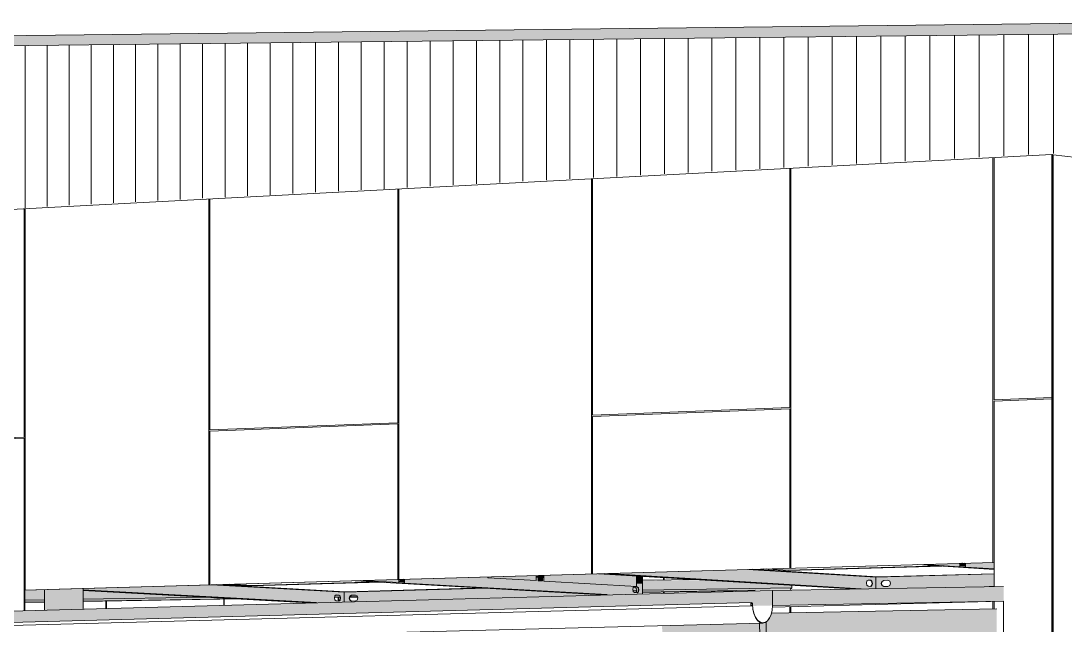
# Model space of a CAD drawing. Header units: inches. Extents: x 31213 to 31218, y -65 to 66.
# Drawn here: x 31213.7356 to 31213.846, y 66.0441 to 66.108 of the extents above; entities that cross this region are included whole.
import ezdxf

# ---------------------------------------------------------------- set-up
doc = ezdxf.new("R2010")
doc.units = ezdxf.units.IN
doc.header["$MEASUREMENT"] = 0
for name, color, linetype, lineweight in [('A-ROOF', 132, 'Continuous', 13), ('A-ROOF-OTLN', 132, 'Continuous', 9), ('A-WALL-PATT', 111, 'Continuous', 13), ('G-IMPT', 8, 'Continuous', 9), ('L-SITE-WALL', 31, 'Continuous', 13), ('S-BEAM', 12, 'Continuous', 9), ('S-COLS', 52, 'Continuous', 9)]:
    doc.layers.add(name, color=color, linetype=linetype, lineweight=lineweight)

# ---------------------------------------------------------------- blocks, each defined once
blk = doc.blocks.new('FP_6-Looking North East')
at = {"layer": 'A-WALL-PATT', "lineweight": 9}
for p, q in [((31213.82915, 66.09315), (31213.82915, 66.10639)), ((31213.83174, 66.09329), (31213.83174, 66.10642)), ((31213.83434, 66.09342), (31213.83434, 66.10645)), ((31213.83695, 66.09356), (31213.83695, 66.10648)), ((31213.83956, 66.0937), (31213.83956, 66.10651)), ((31213.84218, 66.09384), (31213.84218, 66.10654)), ((31213.84481, 66.09395), (31213.84481, 66.10656)), ((31213.73607, 66.08822), (31213.73607, 66.10538)), ((31213.7384, 66.08835), (31213.7384, 66.10541)), ((31213.74073, 66.08847), (31213.74073, 66.10543)), ((31213.74306, 66.08859), (31213.74306, 66.10546)), ((31213.74541, 66.08872), (31213.74541, 66.10548)), ((31213.74776, 66.08884), (31213.74776, 66.10551)), ((31213.75011, 66.08897), (31213.75011, 66.10554)), ((31213.75247, 66.08909), (31213.75247, 66.10556)), ((31213.75484, 66.08922), (31213.75484, 66.10559)), ((31213.75722, 66.08934), (31213.75722, 66.10561)), ((31213.7596, 66.08947), (31213.7596, 66.10564)), ((31213.76199, 66.08959), (31213.76199, 66.10566)), ((31213.76439, 66.08972), (31213.76439, 66.10569)), ((31213.76679, 66.08985), (31213.76679, 66.10572)), ((31213.7692, 66.08998), (31213.7692, 66.10574)), ((31213.77162, 66.0901), (31213.77162, 66.10577)), ((31213.77404, 66.09023), (31213.77404, 66.1058)), ((31213.77647, 66.09036), (31213.77647, 66.10582)), ((31213.77891, 66.09049), (31213.77891, 66.10585)), ((31213.78135, 66.09062), (31213.78135, 66.10587)), ((31213.7838, 66.09075), (31213.7838, 66.1059)), ((31213.78626, 66.09088), (31213.78626, 66.10593)), ((31213.78872, 66.09101), (31213.78872, 66.10595)), ((31213.7912, 66.09114), (31213.7912, 66.10598)), ((31213.79368, 66.09127), (31213.79368, 66.10601)), ((31213.79616, 66.0914), (31213.79616, 66.10604)), ((31213.79866, 66.09153), (31213.79866, 66.10606)), ((31213.80116, 66.09167), (31213.80116, 66.10609)), ((31213.80367, 66.0918), (31213.80367, 66.10612)), ((31213.80618, 66.09193), (31213.80618, 66.10614)), ((31213.8087, 66.09207), (31213.8087, 66.10617)), ((31213.81123, 66.0922), (31213.81123, 66.1062)), ((31213.81377, 66.09233), (31213.81377, 66.10623)), ((31213.81632, 66.09247), (31213.81632, 66.10625)), ((31213.81887, 66.0926), (31213.81887, 66.10628)), ((31213.82143, 66.09274), (31213.82143, 66.10631)), ((31213.824, 66.09288), (31213.824, 66.10634)), ((31213.82657, 66.09301), (31213.82657, 66.10637))]:
    blk.add_line(p, q, dxfattribs=at)
blk = doc.blocks.new('FP_9-Looking North East')
at = {"layer": 'A-WALL-PATT', "lineweight": 9}
for p, q in [((31213.81694, 66.04537), (31213.81694, 66.046)), ((31213.81705, 66.04537), (31213.81705, 66.04601)), ((31213.83842, 66.04577), (31213.83842, 66.04657)), ((31213.83853, 66.04577), (31213.83853, 66.04657))]:
    blk.add_line(p, q, dxfattribs=at)
blk = doc.blocks.new('FP_21-Looking North East')
at = {"layer": 'A-WALL-PATT', "lineweight": 9}
for p, q in [((31213.83842, 66.05069), (31213.83842, 66.09351)), ((31213.83853, 66.0679), (31213.83853, 66.09351)), ((31213.81694, 66.06707), (31213.81694, 66.09237)), ((31213.81705, 66.05008), (31213.81705, 66.09238)), ((31213.79597, 66.04947), (31213.79597, 66.09126)), ((31213.79608, 66.06627), (31213.79608, 66.09127)), ((31213.7755, 66.06548), (31213.7755, 66.09018)), ((31213.77561, 66.04889), (31213.77561, 66.09019)), ((31213.75551, 66.04831), (31213.75551, 66.08912)), ((31213.75561, 66.06472), (31213.75561, 66.08913)), ((31213.73599, 66.06396), (31213.73599, 66.08809)), ((31213.73609, 66.04776), (31213.73609, 66.0881)), ((31213.84464, 66.06813), (31213.83853, 66.0679)), ((31213.83853, 66.06777), (31213.84464, 66.068)), ((31213.83853, 66.05069), (31213.83853, 66.06777)), ((31213.81694, 66.06707), (31213.79608, 66.06627)), ((31213.79608, 66.06614), (31213.81694, 66.06694)), ((31213.81694, 66.05007), (31213.81694, 66.06694)), ((31213.79608, 66.04948), (31213.79608, 66.06614)), ((31213.7755, 66.06548), (31213.75561, 66.06472)), ((31213.75561, 66.06459), (31213.7755, 66.06535)), ((31213.75561, 66.04832), (31213.75561, 66.06459)), ((31213.7755, 66.04889), (31213.7755, 66.06535)), ((31213.73599, 66.06396), (31213.717, 66.06324)), ((31213.717, 66.06311), (31213.73599, 66.06384)), ((31213.73599, 66.04775), (31213.73599, 66.06384))]:
    blk.add_line(p, q, dxfattribs=at)
blk = doc.blocks.new('FP_22-Looking North East')
at = {"layer": 'A-WALL-PATT', "lineweight": 9}
for p, q in [((31213.80358, 66.04884), (31213.80358, 66.04913)), ((31213.80364, 66.04884), (31213.80364, 66.04913)), ((31213.75708, 66.0462), (31213.75708, 66.04681)), ((31213.75714, 66.0462), (31213.75714, 66.04681)), ((31213.76919, 66.04664), (31213.76919, 66.04701)), ((31213.76925, 66.04664), (31213.76925, 66.04701)), ((31213.80358, 66.04749), (31213.80358, 66.04757)), ((31213.80364, 66.04749), (31213.80364, 66.04757)), ((31213.74462, 66.04585), (31213.74462, 66.04661)), ((31213.74468, 66.04585), (31213.74468, 66.04661))]:
    blk.add_line(p, q, dxfattribs=at)

msp = doc.modelspace()

# ---------------------------------------------------------------- hatches: boundary and pattern name
at = {"layer": 'A-ROOF'}
for points in [[(31213.51675, 66.103), (31213.87045, 66.10684), (31213.87045, 66.10798), (31213.51675, 66.10391)], [(31213.81511, 66.04615), (31213.83954, 66.0466), (31213.83954, 66.04814), (31213.81511, 66.04774)], [(31213.70838, 66.04366), (31213.81286, 66.04643), (31213.81288, 66.04641), (31213.81294, 66.04639), (31213.81297, 66.04631), (31213.81301, 66.0461), (31213.81511, 66.04615), (31213.81511, 66.04774), (31213.70838, 66.04482), (31213.70838, 66.04383)]]:
    msp.add_hatch(color=256, dxfattribs=at).paths.add_polyline_path(points, flags=0)
at = {"layer": 'G-IMPT'}
h = msp.add_hatch(color=256, dxfattribs=at)
h.paths.add_polyline_path([(31213.83855, 66.05001), (31213.83855, 66.05071), (31213.83553, 66.05062), (31213.83553, 66.05021), (31213.83842, 66.05002)], flags=0)
h.paths.add_polyline_path([(31213.83493, 66.05025), (31213.83493, 66.0506), (31213.83108, 66.05049), (31213.83404, 66.0503)], flags=0)
for points in [[(31213.8355, 66.05021), (31213.8355, 66.05024), (31213.8349, 66.05024)], [(31213.83493, 66.05052), (31213.83506, 66.05055), (31213.83504, 66.05059), (31213.83493, 66.05056), (31213.83493, 66.05053)], [(31213.83512, 66.05044), (31213.83522, 66.05044), (31213.83513, 66.05061), (31213.83503, 66.05061)], [(31213.83537, 66.05043), (31213.83546, 66.05062), (31213.83539, 66.0506), (31213.8353, 66.05053), (31213.8352, 66.05061), (31213.83513, 66.05061), (31213.83522, 66.05044)], [(31213.83528, 66.05054), (31213.83537, 66.05058), (31213.83539, 66.05062), (31213.83523, 66.05058), (31213.83528, 66.05054)], [(31213.79013, 66.04878), (31213.79013, 66.04932), (31213.78503, 66.04918), (31213.78503, 66.04908), (31213.78596, 66.04902)], [(31213.79033, 66.04912), (31213.79031, 66.04933), (31213.79013, 66.04932), (31213.79013, 66.04913), (31213.79031, 66.04912)], [(31213.79079, 66.04874), (31213.79079, 66.04934), (31213.79033, 66.04933), (31213.79033, 66.04877)], [(31213.79093, 66.04908), (31213.79091, 66.04935), (31213.79079, 66.04934), (31213.79079, 66.04909), (31213.79091, 66.04908)], [(31213.80073, 66.04816), (31213.80073, 66.04928), (31213.79671, 66.04952), (31213.79093, 66.04935), (31213.79093, 66.04873), (31213.80023, 66.04819)], [(31213.80084, 66.0485), (31213.80084, 66.04927), (31213.80073, 66.04928), (31213.80073, 66.0485)], [(31213.80136, 66.04847), (31213.80135, 66.04924), (31213.80084, 66.04927), (31213.80084, 66.0485)], [(31213.81649, 66.04939), (31213.81649, 66.04972), (31213.81219, 66.04996), (31213.80897, 66.04985), (31213.81398, 66.04954)], [(31213.81676, 66.04985), (31213.81676, 66.04988), (31213.81656, 66.04986)], [(31213.75993, 66.04779), (31213.75993, 66.04811), (31213.75577, 66.04834), (31213.75199, 66.04823), (31213.75972, 66.0478)], [(31213.76004, 66.04823), (31213.76004, 66.04826), (31213.75972, 66.04825)], [(31213.77617, 66.04852), (31213.77617, 66.04855), (31213.77555, 66.04856)], [(31213.77558, 66.04882), (31213.77572, 66.04885), (31213.7757, 66.04889), (31213.77558, 66.04884), (31213.77558, 66.04883)], [(31213.77578, 66.04874), (31213.77588, 66.04874), (31213.77579, 66.04891), (31213.77569, 66.0489)], [(31213.77604, 66.04874), (31213.77613, 66.04892), (31213.77606, 66.0489), (31213.77596, 66.04883), (31213.77585, 66.04891), (31213.77579, 66.04891), (31213.77588, 66.04874)], [(31213.77594, 66.04885), (31213.77603, 66.04888), (31213.77606, 66.04892), (31213.77589, 66.04888), (31213.77594, 66.04885)], [(31213.82411, 66.04792), (31213.82449, 66.04792), (31213.82219, 66.04803)], [(31213.76655, 66.04645), (31213.7669, 66.04646), (31213.7641, 66.04658)]]:
    msp.add_hatch(color=256, dxfattribs=at).paths.add_polyline_path(points, flags=0)
h = msp.add_hatch(color=256, dxfattribs=at)
h.paths.add_polyline_path([(31213.79762, 66.0473), (31213.80136, 66.0474), (31213.80136, 66.04847), (31213.78789, 66.04926), (31213.7762, 66.04892), (31213.7762, 66.04852), (31213.7947, 66.04746)], flags=0)
h.paths.add_polyline_path([(31213.80079, 66.04749), (31213.8005, 66.04751), (31213.80038, 66.04761), (31213.80032, 66.04783), (31213.80038, 66.04806), (31213.8005, 66.04814), (31213.80079, 66.04812), (31213.80092, 66.04802), (31213.80097, 66.04778), (31213.80092, 66.04758)], flags=0)
h.paths.add_polyline_path([(31213.77558, 66.04856), (31213.77558, 66.0489), (31213.77157, 66.04879), (31213.77503, 66.04859)], flags=0)
h = msp.add_hatch(color=256, dxfattribs=at)
h.paths.add_polyline_path([(31213.82449, 66.04793), (31213.82604, 66.04795), (31213.82603, 66.04913), (31213.81219, 66.04996), (31213.79765, 66.04953), (31213.82268, 66.04803)], flags=0)
h.paths.add_polyline_path([(31213.82549, 66.04817), (31213.82521, 66.04818), (31213.82508, 66.04829), (31213.82503, 66.04852), (31213.82508, 66.04874), (31213.82521, 66.04883), (31213.82549, 66.04881), (31213.82562, 66.04871), (31213.82567, 66.04848), (31213.82562, 66.04825)], flags=0)
h = msp.add_hatch(color=256, dxfattribs=at)
h.paths.add_polyline_path([(31213.82604, 66.04795), (31213.83856, 66.04816), (31213.83856, 66.04948), (31213.82604, 66.04913), (31213.82604, 66.04803)], flags=0)
h.paths.add_polyline_path([(31213.82687, 66.04816), (31213.82668, 66.04825), (31213.8266, 66.04847), (31213.82668, 66.0487), (31213.82687, 66.0488), (31213.82731, 66.04881), (31213.82751, 66.04872), (31213.82758, 66.0485), (31213.82751, 66.04827), (31213.82731, 66.04817)], flags=0)
h = msp.add_hatch(color=256, dxfattribs=at)
h.paths.add_polyline_path([(31213.7669, 66.04646), (31213.76982, 66.04654), (31213.76981, 66.04756), (31213.75577, 66.04834), (31213.74219, 66.04794), (31213.74219, 66.04779), (31213.7641, 66.04661)], flags=0)
h.paths.add_polyline_path([(31213.76926, 66.04662), (31213.76896, 66.04664), (31213.76883, 66.04674), (31213.76878, 66.04696), (31213.76883, 66.04718), (31213.76896, 66.04726), (31213.76926, 66.04725), (31213.76938, 66.04715), (31213.76944, 66.04693), (31213.76938, 66.04671)], flags=0)
h = msp.add_hatch(color=256, dxfattribs=at)
h.paths.add_polyline_path([(31213.76982, 66.04654), (31213.79705, 66.04728), (31213.78492, 66.04798), (31213.76982, 66.04756), (31213.76982, 66.04664)], flags=0)
h.paths.add_polyline_path([(31213.7706, 66.04662), (31213.77042, 66.0467), (31213.77035, 66.04692), (31213.77042, 66.04714), (31213.7706, 66.04724), (31213.77102, 66.04725), (31213.77119, 66.04716), (31213.77127, 66.04695), (31213.77119, 66.04672), (31213.77102, 66.04663)], flags=0)
h.paths.add_polyline_path([(31213.80079, 66.04749), (31213.80092, 66.04758), (31213.80097, 66.0478), (31213.8009, 66.04804), (31213.80079, 66.04813), (31213.80048, 66.04813), (31213.8004, 66.04807), (31213.80056, 66.04805), (31213.8007, 66.04798), (31213.80077, 66.04776), (31213.8007, 66.04753), (31213.80063, 66.0475), (31213.80076, 66.04749)], flags=0)
at = {"layer": 'L-SITE-WALL'}
for points in [[(31213.83969, 66.04217), (31213.84478, 66.0423), (31213.84478, 66.09382), (31213.84471, 66.09381), (31213.84471, 66.0423), (31213.83969, 66.04218)], [(31213.84471, 66.0423), (31213.84471, 66.09383), (31213.84464, 66.09383), (31213.84464, 66.0423)], [(31213.73599, 66.04558), (31213.73606, 66.04559), (31213.73606, 66.04775), (31213.73599, 66.04775), (31213.73599, 66.04562)]]:
    msp.add_hatch(color=256, dxfattribs=at).paths.add_polyline_path(points, flags=0)
at = {"layer": 'S-BEAM'}
h = msp.add_hatch(color=256, dxfattribs=at)
h.paths.add_polyline_path([(31213.73603, 66.04776), (31213.73811, 66.04781), (31213.73811, 66.04784), (31213.73603, 66.04778)], flags=0)
h.paths.add_polyline_path([(31213.80137, 66.04873), (31213.80812, 66.04886), (31213.80747, 66.0489), (31213.80137, 66.0488), (31213.80137, 66.04874)], flags=0)
h = msp.add_hatch(color=256, dxfattribs=at)
h.paths.add_polyline_path([(31213.73603, 66.04671), (31213.73811, 66.04674), (31213.73811, 66.04779), (31213.73603, 66.04775)], flags=0)
h.paths.add_polyline_path([(31213.74218, 66.04681), (31213.75534, 66.04702), (31213.74218, 66.04773)], flags=0)
h.paths.add_polyline_path([(31213.76889, 66.04724), (31213.76925, 66.04726), (31213.76893, 66.04726)], flags=0)
h.paths.add_polyline_path([(31213.80036, 66.04774), (31213.80077, 66.04775), (31213.80078, 66.0478), (31213.8007, 66.04801), (31213.80051, 66.04809), (31213.80038, 66.04806), (31213.80034, 66.0478)], flags=0)
h.paths.add_polyline_path([(31213.80137, 66.04776), (31213.81716, 66.04801), (31213.81715, 66.04832), (31213.80848, 66.04884), (31213.80137, 66.04873), (31213.80137, 66.0478)], flags=0)
h = msp.add_hatch(color=256, dxfattribs=at)
h.paths.add_polyline_path([(31213.73603, 66.04649), (31213.73811, 66.04653), (31213.73811, 66.04674), (31213.73603, 66.04671)], flags=0)
h.paths.add_polyline_path([(31213.74218, 66.04659), (31213.75834, 66.04686), (31213.75534, 66.04702), (31213.74218, 66.04681), (31213.74218, 66.04665)], flags=0)
h.paths.add_polyline_path([(31213.76878, 66.04703), (31213.76941, 66.04704), (31213.76938, 66.04716), (31213.76925, 66.04724), (31213.76889, 66.04724), (31213.76882, 66.04719)], flags=0)
h.paths.add_polyline_path([(31213.77038, 66.04705), (31213.77122, 66.0471), (31213.77119, 66.04718), (31213.77101, 66.04726), (31213.7706, 66.04725), (31213.77041, 66.04713), (31213.7704, 66.0471)], flags=0)
h.paths.add_polyline_path([(31213.80049, 66.04755), (31213.8007, 66.04756), (31213.80077, 66.04775), (31213.80036, 66.04774), (31213.80041, 66.04761)], flags=0)
h.paths.add_polyline_path([(31213.80137, 66.04756), (31213.81699, 66.04784), (31213.81716, 66.04801), (31213.80137, 66.04776), (31213.80137, 66.0476)], flags=0)
for points in [[(31213.80064, 66.04752), (31213.80069, 66.04755), (31213.80052, 66.04753)], [(31213.81449, 66.04132), (31213.83839, 66.0419), (31213.83839, 66.04205), (31213.83969, 66.04211), (31213.83881, 66.04218), (31213.83881, 66.04578), (31213.815, 66.04532), (31213.81495, 66.04516), (31213.81474, 66.04473), (31213.81451, 66.04447), (31213.81442, 66.0444), (31213.81445, 66.0432)], [(31213.8035, 66.04106), (31213.81381, 66.04131), (31213.81372, 66.04428), (31213.80343, 66.04401), (31213.80349, 66.04159)], [(31213.81381, 66.0413), (31213.81449, 66.04132), (31213.81442, 66.0444), (31213.81425, 66.04432), (31213.81405, 66.04428), (31213.81374, 66.04426), (31213.81376, 66.0432)]]:
    msp.add_hatch(color=256, dxfattribs=at).paths.add_polyline_path(points, flags=0)
at = {"layer": 'S-COLS'}
for points in [[(31213.73821, 66.04565), (31213.74033, 66.0457), (31213.74033, 66.04787), (31213.73821, 66.04781), (31213.73821, 66.04775)], [(31213.74033, 66.0457), (31213.74057, 66.04571), (31213.74056, 66.04788), (31213.74033, 66.04787), (31213.74033, 66.04775)], [(31213.74057, 66.04571), (31213.74217, 66.04575), (31213.74217, 66.04793), (31213.74057, 66.04788), (31213.74057, 66.04761)], [(31213.74217, 66.04575), (31213.74221, 66.04576), (31213.7422, 66.04793), (31213.74217, 66.04793), (31213.74217, 66.04752)], [(31213.73814, 66.04564), (31213.73821, 66.04565), (31213.7382, 66.04781), (31213.73814, 66.04781), (31213.73814, 66.04755)]]:
    msp.add_hatch(color=256, dxfattribs=at).paths.add_polyline_path(points, flags=0)

# ---------------------------------------------------------------- linework, layer by layer
at = {"layer": 'A-ROOF'}
for p, q in [((31213.51675, 66.10391), (31213.87045, 66.10798)), ((31213.87045, 66.10684), (31213.51675, 66.103)), ((31213.81511, 66.04774), (31213.83954, 66.04814)), ((31213.70838, 66.04482), (31213.81511, 66.04774)), ((31213.81511, 66.04774), (31213.81511, 66.04615)), ((31213.83954, 66.0466), (31213.81511, 66.04615))]:
    msp.add_line(p, q, dxfattribs=at)
at = {"layer": 'A-ROOF-OTLN'}
for p, q in [((31213.70602, 66.0436), (31213.8129, 66.04645)), ((31213.81291, 66.04611), (31213.70603, 66.04328)), ((31213.81295, 66.04617), (31213.81284, 66.04616)), ((31213.81296, 66.04614), (31213.81291, 66.04614)), ((31213.81296, 66.04614), (31213.81295, 66.04617)), ((31213.81511, 66.04615), (31213.81509, 66.04615)), ((31213.81409, 66.04428), (31213.7073, 66.04157))]:
    msp.add_line(p, q, dxfattribs=at)
for points in [[(31213.813, 66.04627, 0), (31213.81299, 66.04632, 0), (31213.81298, 66.04636, 0), (31213.81297, 66.04639, 0), (31213.81295, 66.04642, 0), (31213.81293, 66.04644, 0), (31213.81291, 66.04645, 0), (31213.81288, 66.04644, 0), (31213.81286, 66.04643, 0), (31213.81284, 66.04641, 0), (31213.81282, 66.04638, 0), (31213.81281, 66.04634, 0), (31213.81281, 66.0463, 0), (31213.81281, 66.04625, 0), (31213.81282, 66.04621, 0), (31213.81283, 66.04617, 0), (31213.81285, 66.04614, 0), (31213.81287, 66.04612, 0), (31213.81289, 66.04611, 0), (31213.81292, 66.04611, 0), (31213.81294, 66.04612, 0), (31213.81296, 66.04614, 0)], [(31213.81295, 66.04617, 0), (31213.81293, 66.04615, 0), (31213.81291, 66.04614, 0), (31213.81289, 66.04615, 0), (31213.81287, 66.04616, 0), (31213.81286, 66.04617, 0), (31213.81284, 66.0462, 0), (31213.81283, 66.04623, 0), (31213.81283, 66.04626, 0), (31213.81283, 66.04629, 0), (31213.81283, 66.04633, 0), (31213.81284, 66.04636, 0), (31213.81285, 66.04638, 0), (31213.81287, 66.0464, 0), (31213.81289, 66.04641, 0), (31213.81291, 66.04641, 0), (31213.81292, 66.0464, 0), (31213.81294, 66.04639, 0), (31213.81296, 66.04637, 0), (31213.81297, 66.04634, 0), (31213.81297, 66.04631, 0), (31213.81298, 66.04627, 0)], [(31213.81298, 66.04627, 0), (31213.81301, 66.04577, 0), (31213.81312, 66.0453, 0), (31213.81329, 66.04489, 0), (31213.81351, 66.04457, 0), (31213.81377, 66.04436, 0), (31213.81405, 66.04428, 0), (31213.81432, 66.04433, 0), (31213.81458, 66.04451, 0), (31213.8148, 66.04481, 0), (31213.81497, 66.0452, 0), (31213.81508, 66.04566, 0), (31213.81511, 66.04615, 0)], [(31213.81509, 66.04615, 0), (31213.81506, 66.04566, 0), (31213.81495, 66.04521, 0), (31213.81479, 66.04483, 0), (31213.81457, 66.04454, 0), (31213.81432, 66.04437, 0), (31213.81405, 66.04432, 0), (31213.81377, 66.0444, 0), (31213.81352, 66.0446, 0), (31213.8133, 66.04491, 0), (31213.81314, 66.04532, 0), (31213.81303, 66.04578, 0), (31213.813, 66.04627, 0)]]:
    msp.add_polyline3d(points, dxfattribs=at)
at = {"layer": 'G-IMPT'}
for p, q in [((31213.83273, 66.05033), (31213.81676, 66.04988)), ((31213.81676, 66.04985), (31213.83306, 66.05031)), ((31213.83045, 66.05047), (31213.83855, 66.04996)), ((31213.83493, 66.05025), (31213.83108, 66.05049)), ((31213.8349, 66.05024), (31213.83493, 66.05025)), ((31213.83493, 66.05025), (31213.83493, 66.0506)), ((31213.8352, 66.05051), (31213.83493, 66.05051)), ((31213.8355, 66.05024), (31213.83493, 66.05027)), ((31213.8355, 66.05021), (31213.83493, 66.05024)), ((31213.83551, 66.05041), (31213.83494, 66.0504)), ((31213.83494, 66.05037), (31213.83551, 66.05038)), ((31213.83503, 66.05061), (31213.83512, 66.05044)), ((31213.83522, 66.05044), (31213.83512, 66.05044)), ((31213.83512, 66.05044), (31213.83527, 66.05043)), ((31213.83522, 66.05044), (31213.83513, 66.05061)), ((31213.8352, 66.05061), (31213.8353, 66.05053)), ((31213.83537, 66.05043), (31213.83522, 66.05044)), ((31213.83537, 66.05043), (31213.83527, 66.05043)), ((31213.83548, 66.05062), (31213.83537, 66.05043)), ((31213.8355, 66.05062), (31213.8355, 66.05024)), ((31213.8355, 66.05021), (31213.8355, 66.05024)), ((31213.83553, 66.05021), (31213.8355, 66.05021)), ((31213.83553, 66.05062), (31213.83553, 66.05021)), ((31213.83855, 66.05001), (31213.83553, 66.05021)), ((31213.78501, 66.04908), (31213.78501, 66.04918)), ((31213.78501, 66.04908), (31213.78503, 66.04908)), ((31213.78503, 66.04908), (31213.78503, 66.04918)), ((31213.78503, 66.04908), (31213.79013, 66.04878)), ((31213.79013, 66.04878), (31213.79013, 66.04932)), ((31213.79013, 66.04913), (31213.79033, 66.04912)), ((31213.79031, 66.04877), (31213.79031, 66.04912)), ((31213.79033, 66.04877), (31213.79033, 66.04933)), ((31213.79079, 66.04874), (31213.79079, 66.04934)), ((31213.79079, 66.04909), (31213.79093, 66.04908)), ((31213.79091, 66.04873), (31213.79091, 66.04908)), ((31213.79093, 66.04873), (31213.79093, 66.04935)), ((31213.82343, 66.04791), (31213.79671, 66.04951)), ((31213.79731, 66.04952), (31213.82411, 66.04792)), ((31213.82449, 66.04792), (31213.79765, 66.04953)), ((31213.80073, 66.04849), (31213.80073, 66.04928)), ((31213.80084, 66.04927), (31213.80084, 66.0485)), ((31213.80136, 66.04924), (31213.80136, 66.04847)), ((31213.82604, 66.04913), (31213.81247, 66.04996)), ((31213.81304, 66.04998), (31213.82623, 66.04917)), ((31213.82623, 66.04917), (31213.81304, 66.04998)), ((31213.81413, 66.05001), (31213.81676, 66.04985)), ((31213.81676, 66.04988), (31213.81446, 66.05002)), ((31213.81676, 66.04988), (31213.81676, 66.04985)), ((31213.82603, 66.04916), (31213.82603, 66.04912)), ((31213.82604, 66.04913), (31213.83856, 66.04948)), ((31213.82604, 66.04795), (31213.82604, 66.04913)), ((31213.82623, 66.04917), (31213.83856, 66.04951)), ((31213.83856, 66.04951), (31213.82623, 66.04917)), ((31213.76982, 66.04756), (31213.75577, 66.04834)), ((31213.7563, 66.04835), (31213.76997, 66.04759)), ((31213.76997, 66.04759), (31213.7563, 66.04835)), ((31213.75732, 66.04838), (31213.76004, 66.04823)), ((31213.76004, 66.04826), (31213.75766, 66.04839)), ((31213.77335, 66.04864), (31213.76004, 66.04826)), ((31213.76004, 66.04823), (31213.77369, 66.04862)), ((31213.76004, 66.04826), (31213.76004, 66.04823)), ((31213.76982, 66.04756), (31213.78492, 66.04798)), ((31213.76997, 66.04759), (31213.78454, 66.048)), ((31213.78454, 66.048), (31213.76997, 66.04759)), ((31213.77099, 66.04877), (31213.79705, 66.04728)), ((31213.77558, 66.04856), (31213.77157, 66.04879)), ((31213.77555, 66.04856), (31213.77558, 66.04856)), ((31213.77558, 66.04856), (31213.77558, 66.0489)), ((31213.77587, 66.04882), (31213.77558, 66.04881)), ((31213.77618, 66.04872), (31213.77558, 66.0487)), ((31213.77558, 66.04867), (31213.77618, 66.04869)), ((31213.77617, 66.04855), (31213.77558, 66.04858)), ((31213.77617, 66.04852), (31213.77558, 66.04855)), ((31213.77569, 66.04891), (31213.77578, 66.04874)), ((31213.77588, 66.04874), (31213.77578, 66.04891)), ((31213.77588, 66.04874), (31213.77578, 66.04874)), ((31213.77578, 66.04874), (31213.77594, 66.04873)), ((31213.77586, 66.04891), (31213.77596, 66.04883)), ((31213.77604, 66.04874), (31213.77588, 66.04874)), ((31213.77604, 66.04874), (31213.77594, 66.04873)), ((31213.77615, 66.04892), (31213.77604, 66.04874)), ((31213.77617, 66.04892), (31213.77617, 66.04855)), ((31213.77617, 66.04852), (31213.77617, 66.04855)), ((31213.7762, 66.04852), (31213.77617, 66.04852)), ((31213.7762, 66.04892), (31213.7762, 66.04852)), ((31213.79762, 66.0473), (31213.7762, 66.04852)), ((31213.79013, 66.04878), (31213.79011, 66.04878)), ((31213.79031, 66.04877), (31213.79033, 66.04877)), ((31213.79079, 66.04874), (31213.79033, 66.04877)), ((31213.79091, 66.04873), (31213.79093, 66.04873)), ((31213.80073, 66.04816), (31213.79093, 66.04873)), ((31213.80039, 66.04807), (31213.80051, 66.04807)), ((31213.8005, 66.04814), (31213.80079, 66.04812)), ((31213.80071, 66.04816), (31213.80073, 66.04816)), ((31213.80073, 66.0485), (31213.80136, 66.04847)), ((31213.80073, 66.04816), (31213.80073, 66.04848)), ((31213.80084, 66.0485), (31213.80136, 66.04847)), ((31213.80136, 66.04847), (31213.80136, 66.0474)), ((31213.82549, 66.04881), (31213.82521, 66.04883)), ((31213.82521, 66.04818), (31213.82549, 66.04817)), ((31213.82731, 66.04881), (31213.82687, 66.0488)), ((31213.82687, 66.04816), (31213.82731, 66.04817)), ((31213.83801, 66.04814), (31213.83856, 66.04816)), ((31213.7669, 66.04646), (31213.74219, 66.04779)), ((31213.74219, 66.04776), (31213.76655, 66.04645)), ((31213.766, 66.04643), (31213.74219, 66.04772)), ((31213.76926, 66.04725), (31213.76896, 66.04726)), ((31213.76981, 66.04758), (31213.76981, 66.04755)), ((31213.76982, 66.04654), (31213.76982, 66.04756)), ((31213.77102, 66.04725), (31213.7706, 66.04724)), ((31213.80079, 66.04749), (31213.8005, 66.04751)), ((31213.76896, 66.04664), (31213.76926, 66.04662)), ((31213.7706, 66.04662), (31213.77102, 66.04663))]:
    msp.add_line(p, q, dxfattribs=at)
for points in [[(31213.8005, 66.04751, 0), (31213.80038, 66.04761, 0), (31213.80032, 66.04783, 0), (31213.80038, 66.04806, 0), (31213.8005, 66.04814, 0)], [(31213.80051, 66.04807, 0), (31213.8007, 66.04798, 0), (31213.80077, 66.04776, 0), (31213.8007, 66.04753, 0), (31213.80065, 66.04748, 0)], [(31213.80077, 66.04812, 0), (31213.8009, 66.04802, 0), (31213.80095, 66.0478, 0), (31213.8009, 66.04757, 0), (31213.80078, 66.04749, 0)], [(31213.80079, 66.04812, 0), (31213.80092, 66.04802, 0), (31213.80097, 66.0478, 0), (31213.80092, 66.04758, 0), (31213.80079, 66.04749, 0)], [(31213.82521, 66.04883, 0), (31213.82508, 66.04874, 0), (31213.82503, 66.04852, 0), (31213.82508, 66.04829, 0), (31213.82521, 66.04818, 0)], [(31213.82548, 66.04817, 0), (31213.82559, 66.04825, 0), (31213.82565, 66.04848, 0), (31213.82559, 66.04871, 0), (31213.82547, 66.04881, 0)], [(31213.82549, 66.04817, 0), (31213.82562, 66.04825, 0), (31213.82567, 66.04848, 0), (31213.82562, 66.04871, 0), (31213.82549, 66.04881, 0)], [(31213.82687, 66.0488, 0), (31213.82668, 66.0487, 0), (31213.8266, 66.04847, 0), (31213.82668, 66.04825, 0), (31213.82687, 66.04816, 0)], [(31213.82687, 66.04816, 0), (31213.8267, 66.04825, 0), (31213.82662, 66.04847, 0), (31213.8267, 66.0487, 0), (31213.82689, 66.0488, 0)], [(31213.82731, 66.04817, 0), (31213.82751, 66.04827, 0), (31213.82758, 66.0485, 0), (31213.82751, 66.04872, 0), (31213.82731, 66.04881, 0)], [(31213.76896, 66.04726, 0), (31213.76883, 66.04718, 0), (31213.76878, 66.04696, 0), (31213.76883, 66.04674, 0), (31213.76896, 66.04664, 0)], [(31213.76924, 66.04663, 0), (31213.76936, 66.04671, 0), (31213.76941, 66.04693, 0), (31213.76936, 66.04715, 0), (31213.76923, 66.04725, 0)], [(31213.76926, 66.04662, 0), (31213.76938, 66.04671, 0), (31213.76944, 66.04693, 0), (31213.76938, 66.04715, 0), (31213.76926, 66.04725, 0)], [(31213.7706, 66.04724, 0), (31213.77042, 66.04714, 0), (31213.77035, 66.04692, 0), (31213.77042, 66.0467, 0), (31213.7706, 66.04662, 0)], [(31213.7706, 66.04661, 0), (31213.77044, 66.0467, 0), (31213.77036, 66.04692, 0), (31213.77044, 66.04714, 0), (31213.77062, 66.04724, 0)], [(31213.77102, 66.04663, 0), (31213.77119, 66.04672, 0), (31213.77127, 66.04695, 0), (31213.77119, 66.04716, 0), (31213.77102, 66.04725, 0)]]:
    msp.add_polyline3d(points, dxfattribs=at)
at = {"layer": 'L-SITE-WALL'}
for p, q in [((31213.84464, 66.09383), (31213.65729, 66.08393)), ((31213.84464, 66.0423), (31213.84464, 66.09383)), ((31213.84471, 66.09383), (31213.84464, 66.09383)), ((31213.84471, 66.09383), (31213.84471, 66.0423)), ((31213.84478, 66.09382), (31213.84471, 66.09381)), ((31214.01272, 66.07362), (31213.84478, 66.09382)), ((31213.84478, 66.09382), (31213.84478, 66.04229)), ((31213.73599, 66.04775), (31213.83853, 66.05069)), ((31213.83853, 66.05069), (31213.73606, 66.04775)), ((31213.83853, 66.05069), (31213.83853, 66.04812)), ((31213.73599, 66.04558), (31213.73599, 66.04775)), ((31213.73606, 66.04775), (31213.73599, 66.04775)), ((31213.73606, 66.04775), (31213.73606, 66.04559)), ((31213.83954, 66.0466), (31213.81511, 66.04596)), ((31213.83853, 66.04657), (31213.83853, 66.04577)), ((31213.83954, 66.04218), (31213.83954, 66.0466))]:
    msp.add_line(p, q, dxfattribs=at)
at = {"layer": 'S-BEAM'}
for p, q in [((31213.80136, 66.04881), (31213.80747, 66.0489)), ((31213.80137, 66.04776), (31213.81716, 66.04801)), ((31213.81716, 66.04801), (31213.81699, 66.04784)), ((31213.81715, 66.04832), (31213.81716, 66.04801)), ((31213.74217, 66.04681), (31213.75534, 66.04702)), ((31213.75834, 66.04686), (31213.74217, 66.04659)), ((31213.75874, 66.04684), (31213.74217, 66.04657)), ((31213.76941, 66.04704), (31213.76878, 66.04703)), ((31213.76942, 66.04701), (31213.76878, 66.047)), ((31213.76889, 66.04724), (31213.76927, 66.04724)), ((31213.77124, 66.04704), (31213.77037, 66.04703)), ((31213.77123, 66.04707), (31213.77038, 66.04705)), ((31213.80036, 66.04774), (31213.80077, 66.04775)), ((31213.80069, 66.04755), (31213.80049, 66.04755)), ((31213.81326, 66.04775), (31213.80137, 66.04756)), ((31213.81096, 66.04769), (31213.80137, 66.04753)), ((31213.73603, 66.04671), (31213.73811, 66.04674)), ((31213.73811, 66.04653), (31213.73603, 66.04649)), ((31213.73811, 66.0465), (31213.73603, 66.04647)), ((31213.81499, 66.04532), (31213.83881, 66.04578)), ((31213.81374, 66.04428), (31213.81381, 66.0413)), ((31213.81449, 66.04132), (31213.81442, 66.0444))]:
    msp.add_line(p, q, dxfattribs=at)
at = {"layer": 'S-COLS'}
for p, q in [((31213.74221, 66.04794), (31213.74221, 66.04576)), ((31213.73814, 66.04564), (31213.73814, 66.04782))]:
    msp.add_line(p, q, dxfattribs=at)

# ---------------------------------------------------------------- block references
at = {"layer": 'L-SITE-WALL', "lineweight": 9}
for name in ['FP_6-Looking North East', 'FP_21-Looking North East', 'FP_22-Looking North East', 'FP_9-Looking North East']:
    msp.add_blockref(name, (0, 0), dxfattribs=at)

doc.saveas('drawing.dxf')
